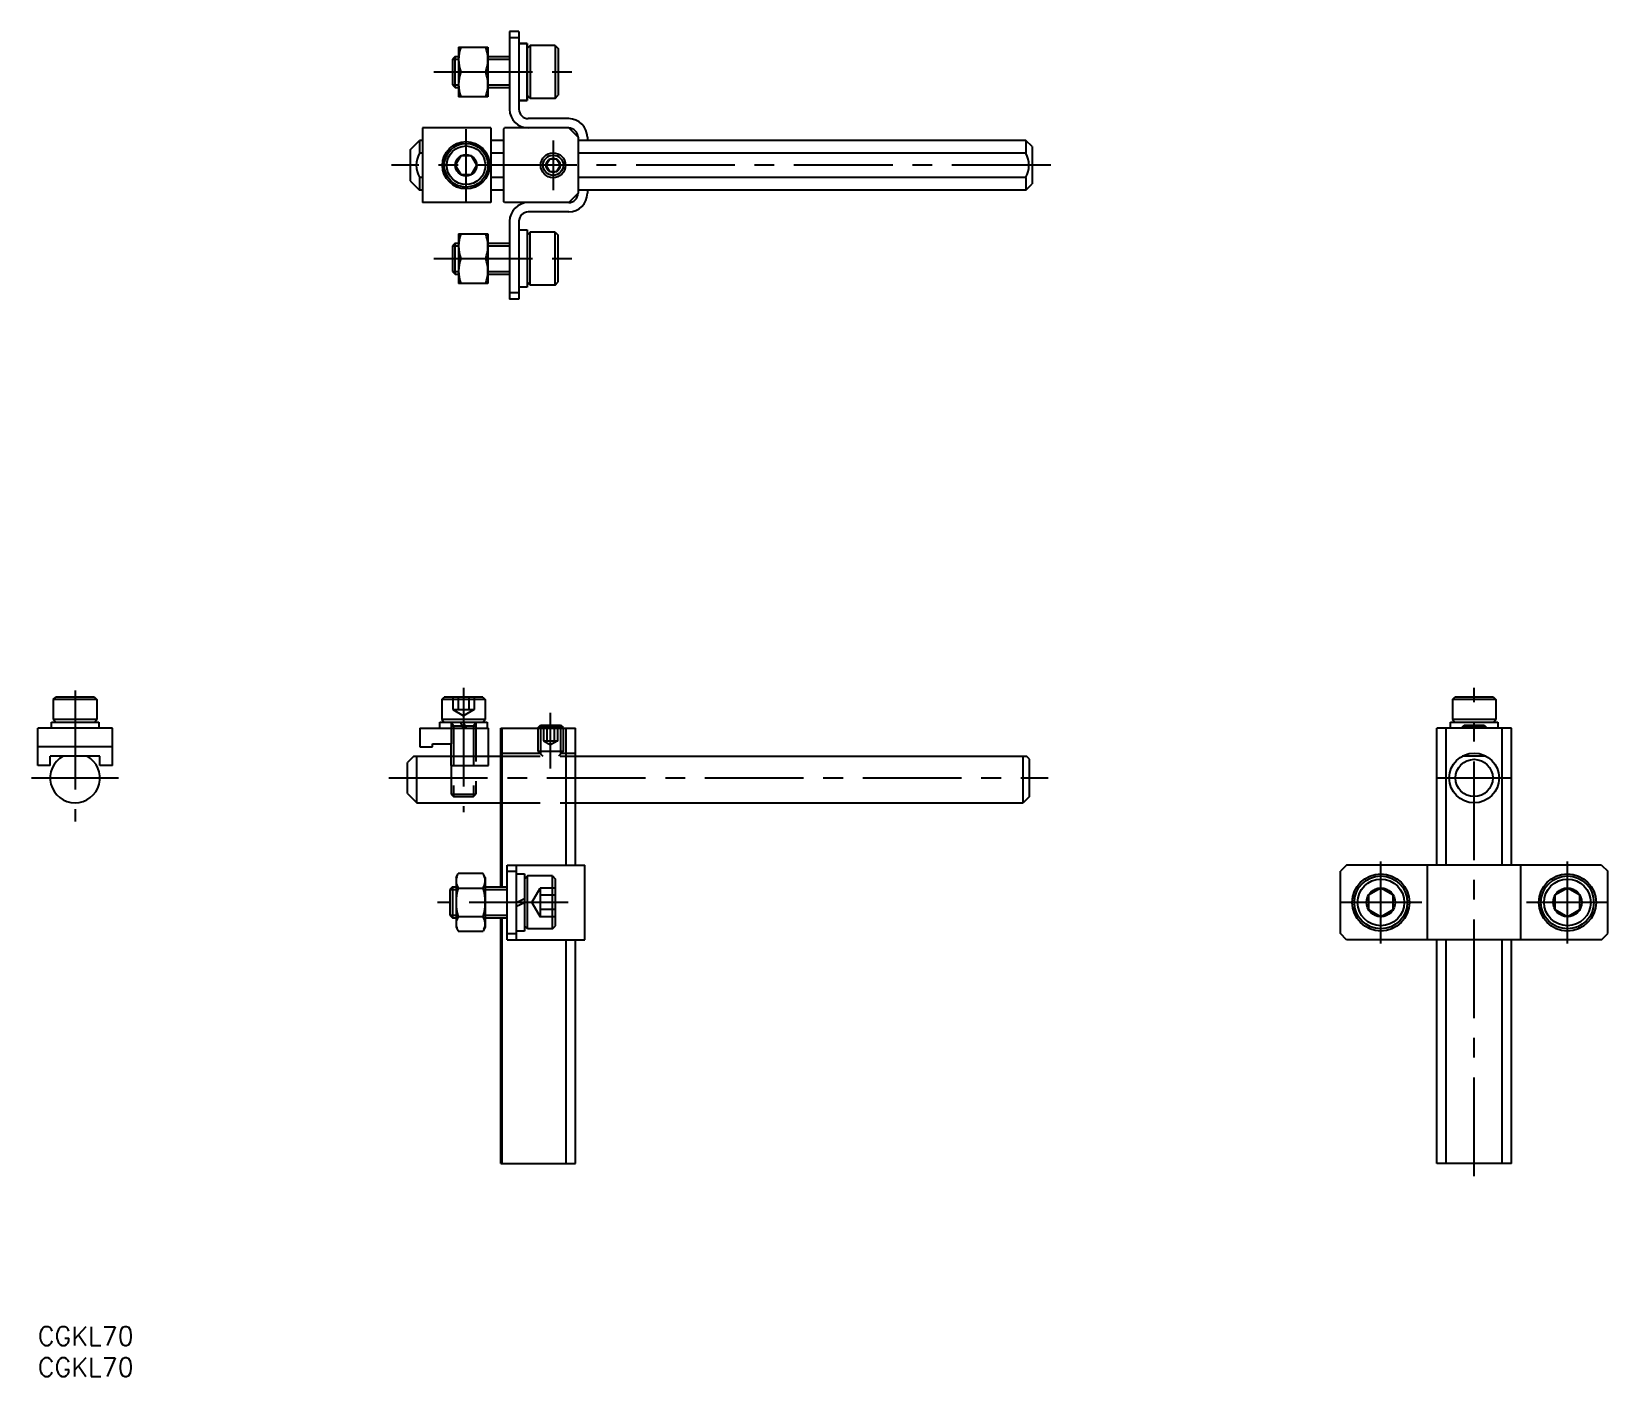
# Model space of a CAD drawing. Extents: x -1 to 253, y -8 to 208.
import ezdxf

# ---------------------------------------------------------------- set-up
doc = ezdxf.new("R2010")
doc.units = 0
doc.header["$LTSCALE"] = 0.5
doc.linetypes.add('CENTER', pattern=[50.8, 31.75, -6.35, 6.35, -6.35])
doc.linetypes.add('DASHED', pattern=[19.05, 12.7, -6.35])
doc.layers.get('0').update_dxf_attribs({"linetype": 'CONTINUOUS'})
doc.layers.add('CENTER', color=1, linetype='CENTER')
doc.styles.get("Standard").update_dxf_attribs({"font": 'txt.shx', "height": 3, "bigfont": 'bigfont.shx'})

# ---------------------------------------------------------------- blocks, each defined once
blk = doc.blocks.new('*U53')
at = {"color": 7, "linetype": 'CONTINUOUS'}
blk.add_text('CGKL70', height=3, dxfattribs=at).set_placement((0, -3))
blk = doc.blocks.new('*U54')
at = {"color": 7, "linetype": 'CONTINUOUS'}
blk.add_text('CGKL70', height=3, dxfattribs=at).set_placement((0, -8))

msp = doc.modelspace()

# ---------------------------------------------------------------- linework, layer by layer
at = {"color": 7, "linetype": 'CONTINUOUS'}
for p, q in [((77.37, 208.21), (75.87, 208.21)), ((75.87, 208.21), (75.87, 195.71)), ((77.37, 208.21), (77.37, 195.71)), ((67.67, 205.71), (67.67, 197.71)), ((67.67, 205.71), (72.37, 205.71)), ((72.37, 205.71), (72.37, 197.71)), ((77.37, 207.21), (75.87, 207.21)), ((77.37, 206.31), (78.67, 206.31)), ((78.67, 206.31), (77.37, 206.31)), ((78.67, 206.31), (78.67, 197.11)), ((78.67, 197.11), (78.67, 206.31)), ((79.17, 205.96), (78.67, 205.46)), ((78.67, 197.96), (78.67, 205.46)), ((79.17, 205.96), (79.17, 197.46)), ((83.17, 205.96), (79.17, 205.96)), ((83.17, 205.96), (83.17, 197.46)), ((83.17, 205.96), (83.67, 205.46)), ((83.67, 205.46), (83.67, 197.96)), ((67.11, 204.21), (66.67, 203.78)), ((66.67, 203.78), (66.67, 199.64)), ((67.11, 204.21), (67.67, 204.21)), ((67.11, 199.21), (67.11, 204.21)), ((72.37, 204.21), (75.87, 204.21)), ((68.03, 201.71), (72.02, 201.71)), ((66.67, 199.64), (67.11, 199.21)), ((67.11, 199.21), (67.67, 199.21)), ((72.37, 199.21), (75.87, 199.21)), ((79.17, 197.46), (78.67, 197.96)), ((83.17, 197.46), (83.67, 197.96)), ((72.37, 197.71), (67.67, 197.71)), ((78.67, 197.11), (77.37, 197.11)), ((77.37, 197.11), (78.67, 197.11)), ((83.17, 197.46), (79.17, 197.46)), ((72.87, 192.71), (61.87, 192.71)), ((61.87, 192.71), (61.87, 180.71)), ((72.87, 192.71), (72.87, 180.71)), ((74.87, 192.51), (75.07, 192.71)), ((85.37, 192.71), (75.07, 192.71)), ((85.37, 194.21), (78.87, 194.21)), ((85.37, 192.71), (86.87, 191.21)), ((59.87, 189.21), (61.37, 190.71)), ((61.37, 190.71), (61.37, 188.65)), ((61.87, 190.71), (61.37, 190.71)), ((74.87, 190.71), (72.87, 190.71)), ((74.87, 192.51), (74.87, 180.91)), ((86.87, 191.21), (86.87, 190.71)), ((86.87, 191.21), (86.87, 182.21)), ((158.87, 190.71), (86.87, 190.71)), ((88.37, 191.21), (88.37, 190.71)), ((159.87, 189.71), (158.87, 190.71)), ((158.87, 190.71), (158.87, 188.65)), ((59.87, 189.21), (59.87, 184.21)), ((61.87, 188.65), (61.37, 188.65)), ((68.01, 188.21), (67.14, 186.71)), ((69.74, 188.21), (68.01, 188.21)), ((70.61, 186.71), (69.74, 188.21)), ((74.87, 188.65), (72.87, 188.65)), ((82.3, 187.71), (81.72, 186.71)), ((83.45, 187.71), (82.3, 187.71)), ((84.03, 186.71), (83.45, 187.71)), ((158.87, 188.65), (86.87, 188.65)), ((159.87, 189.71), (159.87, 183.71)), ((67.14, 186.71), (68.01, 185.21)), ((68.01, 185.21), (69.74, 185.21)), ((69.74, 185.21), (70.61, 186.71)), ((81.72, 186.71), (82.3, 185.71)), ((82.3, 185.71), (83.45, 185.71)), ((83.45, 185.71), (84.03, 186.71)), ((59.87, 184.21), (61.37, 182.71)), ((61.87, 184.77), (61.37, 184.77)), ((61.37, 184.77), (61.37, 182.71)), ((61.87, 182.71), (61.37, 182.71)), ((68.41, 182.94), (68.41, 183.24)), ((68.87, 182.91), (68.87, 183.21)), ((74.87, 184.77), (72.87, 184.77)), ((74.87, 182.71), (72.87, 182.71)), ((158.87, 184.77), (86.87, 184.77)), ((86.87, 182.71), (86.87, 182.21)), ((158.87, 182.71), (86.87, 182.71)), ((88.37, 182.71), (88.37, 182.21)), ((158.87, 184.77), (158.87, 182.71)), ((158.87, 182.71), (159.87, 183.71)), ((72.87, 180.71), (61.87, 180.71)), ((75.07, 180.71), (74.87, 180.91)), ((85.37, 180.71), (75.07, 180.71)), ((85.37, 180.71), (86.87, 182.21)), ((75.87, 177.71), (75.87, 165.21)), ((77.37, 177.71), (77.37, 165.21)), ((85.37, 179.21), (78.87, 179.21)), ((67.67, 175.71), (67.67, 167.71)), ((67.67, 175.71), (72.37, 175.71)), ((72.37, 175.71), (72.37, 167.71)), ((77.37, 176.31), (78.67, 176.31)), ((78.67, 176.31), (78.67, 167.11)), ((79.17, 175.96), (78.67, 175.46)), ((78.67, 175.46), (78.67, 167.96)), ((79.17, 167.46), (79.17, 175.96)), ((83.17, 175.96), (79.17, 175.96)), ((83.17, 167.46), (83.17, 175.96)), ((83.17, 175.96), (83.67, 175.46)), ((83.67, 167.96), (83.67, 175.46)), ((67.11, 174.21), (66.67, 173.78)), ((66.67, 173.78), (66.67, 169.64)), ((67.11, 174.21), (67.67, 174.21)), ((67.11, 169.21), (67.11, 174.21)), ((72.37, 174.21), (75.87, 174.21)), ((68.03, 171.71), (72.02, 171.71)), ((66.67, 169.64), (67.11, 169.21)), ((67.11, 169.21), (67.67, 169.21)), ((72.37, 167.71), (67.67, 167.71)), ((72.37, 169.21), (75.87, 169.21)), ((79.17, 167.46), (78.67, 167.96)), ((83.17, 167.46), (79.17, 167.46)), ((83.17, 167.46), (83.67, 167.96)), ((77.37, 166.21), (75.87, 166.21)), ((77.37, 165.21), (75.87, 165.21)), ((78.67, 167.11), (77.37, 167.11)), ((2.5, 100.81), (2.9, 101.21)), ((9.5, 100.81), (2.5, 100.81)), ((2.5, 100.81), (2.5, 97.61)), ((9.1, 101.21), (2.9, 101.21)), ((9.1, 101.21), (9.5, 100.81)), ((9.5, 100.81), (9.5, 97.61)), ((64.96, 100.81), (65.36, 101.21)), ((71.96, 100.81), (64.96, 100.81)), ((64.96, 100.81), (64.96, 97.61)), ((71.56, 101.21), (65.36, 101.21)), ((71.56, 101.21), (71.96, 100.81)), ((71.96, 100.81), (71.96, 97.61)), ((227.46, 100.81), (227.86, 101.21)), ((234.46, 100.81), (227.46, 100.81)), ((227.46, 100.81), (227.46, 97.61)), ((234.06, 101.21), (227.86, 101.21)), ((234.06, 101.21), (234.46, 100.81)), ((234.46, 100.81), (234.46, 97.61)), ((2.2, 97.21), (9.8, 97.21)), ((2.2, 96.21), (2.2, 97.21)), ((9.5, 97.61), (2.5, 97.61)), ((2.5, 97.61), (2.9, 97.21)), ((9.1, 97.21), (9.5, 97.61)), ((9.8, 97.21), (9.8, 96.21)), ((64.66, 97.21), (72.26, 97.21)), ((64.66, 96.21), (64.66, 97.21)), ((71.96, 97.61), (64.96, 97.61)), ((64.96, 97.61), (65.36, 97.21)), ((68.46, 96.21), (67.99, 97.21)), ((68.92, 96.21), (68.46, 97.21)), ((71.56, 97.21), (71.96, 97.61)), ((72.26, 97.21), (72.26, 96.21)), ((80.46, 96.33), (80.84, 96.71)), ((80.84, 96.71), (84.08, 96.71)), ((84.08, 96.71), (84.46, 96.33)), ((227.16, 97.21), (234.76, 97.21)), ((227.16, 96.21), (227.16, 97.21)), ((234.46, 97.61), (227.46, 97.61)), ((227.46, 97.61), (227.86, 97.21)), ((228.96, 96.33), (229.34, 96.71)), ((229.34, 96.71), (232.58, 96.71)), ((232.58, 96.71), (232.96, 96.33)), ((234.06, 97.21), (234.46, 97.61)), ((234.76, 97.21), (234.76, 96.21)), ((0, 90.21), (0, 96.21)), ((12, 96.21), (0, 96.21)), ((9.8, 96.21), (2.2, 96.21)), ((12, 90.21), (12, 96.21)), ((61.46, 96.21), (72.46, 96.21)), ((61.46, 96.21), (61.46, 93.21)), ((72.46, 90.21), (72.46, 96.21)), ((74.46, 70.71), (74.46, 96.21)), ((74.46, 96.21), (86.46, 96.21)), ((74.66, 70.71), (74.66, 96.21)), ((80.46, 96.21), (80.46, 96.33)), ((84.46, 96.33), (80.46, 96.33)), ((84.46, 96.33), (84.46, 96.21)), ((84.96, 74.21), (84.96, 96.21)), ((86.46, 74.21), (86.46, 96.21)), ((224.96, 74.21), (224.96, 96.21)), ((236.96, 96.21), (224.96, 96.21)), ((226.46, 74.21), (226.46, 96.21)), ((228.96, 96.21), (228.96, 96.33)), ((232.96, 96.33), (228.96, 96.33)), ((232.96, 96.21), (232.96, 96.33)), ((235.46, 74.21), (235.46, 96.21)), ((236.96, 74.21), (236.96, 96.21)), ((12, 93.21), (0, 93.21)), ((2, 90.21), (2, 91.71)), ((10, 91.71), (2, 91.71)), ((7.94, 91.71), (4.06, 91.71)), ((10, 90.21), (10, 91.71)), ((60.46, 91.71), (59.46, 90.71)), ((60.46, 91.71), (66.46, 91.71)), ((60.96, 84.21), (60.96, 91.71)), ((61.46, 93.21), (63.46, 93.21)), ((63.46, 93.71), (66.46, 93.71)), ((63.46, 93.21), (63.46, 93.71)), ((66.46, 90.21), (66.46, 93.71)), ((72.46, 91.71), (74.46, 91.71)), ((86.46, 91.71), (158.96, 91.71)), ((158.46, 84.21), (158.46, 91.71)), ((159.46, 91.21), (158.96, 91.71)), ((232.89, 91.71), (229.02, 91.71)), ((229.49, 91.93), (229.71, 91.71)), ((232.43, 91.93), (232.21, 91.71)), ((2, 90.21), (0, 90.21)), ((12, 90.21), (10, 90.21)), ((59.46, 85.71), (59.46, 90.71)), ((66.46, 90.21), (72.46, 90.21)), ((159.46, 85.21), (159.46, 91.21)), ((59.46, 85.71), (60.96, 84.21)), ((60.96, 84.21), (74.46, 84.21)), ((86.46, 84.21), (158.46, 84.21)), ((159.46, 85.21), (158.46, 84.21)), ((75.46, 62.21), (75.46, 74.21)), ((75.46, 74.21), (87.96, 74.21)), ((76.96, 62.21), (76.96, 74.21)), ((87.96, 62.21), (87.96, 74.21)), ((210.46, 74.21), (209.46, 73.21)), ((251.46, 74.21), (210.46, 74.21)), ((223.46, 62.21), (223.46, 74.21)), ((238.46, 62.21), (238.46, 74.21)), ((251.46, 74.21), (252.46, 73.21)), ((67.26, 72.21), (67.62, 72.83)), ((67.26, 72.21), (67.26, 64.21)), ((71.6, 72.83), (67.62, 72.83)), ((71.96, 72.21), (71.6, 72.83)), ((71.96, 72.21), (71.96, 64.21)), ((75.46, 73.21), (76.96, 73.21)), ((76.96, 72.81), (78.26, 72.81)), ((78.26, 72.81), (78.26, 63.61)), ((78.76, 72.46), (78.26, 71.96)), ((78.76, 63.96), (78.76, 72.46)), ((82.76, 72.46), (78.76, 72.46)), ((82.76, 63.96), (82.76, 72.46)), ((82.76, 72.46), (83.26, 71.96)), ((83.26, 64.46), (83.26, 71.96)), ((209.46, 63.21), (209.46, 73.21)), ((252.46, 63.21), (252.46, 73.21)), ((66.69, 70.71), (66.26, 70.28)), ((66.26, 70.28), (66.26, 66.14)), ((66.69, 70.71), (67.26, 70.71)), ((66.69, 70.71), (66.69, 65.71)), ((67.62, 70.52), (71.6, 70.52)), ((71.96, 70.71), (75.46, 70.71)), ((76.96, 68.21), (78.26, 68.82)), ((211.75, 68.82), (211.4, 68.82)), ((215.96, 70.52), (213.96, 69.36)), ((213.96, 69.36), (213.96, 67.05)), ((217.96, 69.36), (215.96, 70.52)), ((217.96, 67.05), (217.96, 69.36)), ((241.4, 68.82), (241.75, 68.82)), ((245.96, 70.52), (243.96, 69.36)), ((243.96, 69.36), (243.96, 67.05)), ((247.96, 69.36), (245.96, 70.52)), ((247.96, 67.05), (247.96, 69.36)), ((66.26, 66.14), (66.69, 65.71)), ((76.96, 67.6), (78.26, 68.21)), ((211.71, 68.21), (211.36, 68.21)), ((213.96, 67.05), (215.96, 65.9)), ((215.96, 65.9), (217.96, 67.05)), ((241.36, 68.21), (241.71, 68.21)), ((243.96, 67.05), (245.96, 65.9)), ((245.96, 65.9), (247.96, 67.05)), ((66.69, 65.71), (67.26, 65.71)), ((67.26, 64.21), (67.62, 63.59)), ((71.6, 65.9), (67.62, 65.9)), ((67.62, 63.59), (71.6, 63.59)), ((71.96, 64.21), (71.6, 63.59)), ((71.96, 65.71), (75.46, 65.71)), ((74.46, 26.21), (74.46, 65.71)), ((74.66, 26.21), (74.66, 65.71)), ((78.26, 63.61), (76.96, 63.61)), ((78.76, 63.96), (78.26, 64.46)), ((82.76, 63.96), (78.76, 63.96)), ((82.76, 63.96), (83.26, 64.46)), ((75.46, 63.21), (76.96, 63.21)), ((75.46, 62.21), (87.96, 62.21)), ((84.96, 26.21), (84.96, 62.21)), ((86.46, 26.21), (86.46, 62.21)), ((210.46, 62.21), (209.46, 63.21)), ((251.46, 62.21), (210.46, 62.21)), ((224.96, 26.21), (224.96, 62.21)), ((226.46, 26.21), (226.46, 62.21)), ((235.46, 26.21), (235.46, 62.21)), ((236.96, 26.21), (236.96, 62.21)), ((251.46, 62.21), (252.46, 63.21)), ((74.46, 26.21), (86.46, 26.21)), ((236.96, 26.21), (224.96, 26.21))]:
    msp.add_line(p, q, dxfattribs=at)
at = {"color": 3, "linetype": 'CONTINUOUS'}
for p, q in [((66.67, 203.78), (67.67, 203.78)), ((72.37, 203.78), (75.87, 203.78)), ((66.67, 199.64), (67.67, 199.64)), ((72.37, 199.64), (75.87, 199.64)), ((66.67, 173.78), (67.67, 173.78)), ((72.37, 173.78), (75.87, 173.78)), ((66.67, 169.64), (67.67, 169.64)), ((72.37, 169.64), (75.87, 169.64)), ((80.84, 96.71), (80.84, 96.21)), ((84.08, 96.71), (84.08, 96.21)), ((229.34, 96.71), (229.34, 96.21)), ((232.58, 96.71), (232.58, 96.21)), ((66.26, 70.28), (67.26, 70.28)), ((71.96, 70.28), (75.46, 70.28)), ((66.26, 66.14), (67.26, 66.14)), ((71.96, 66.14), (75.46, 66.14))]:
    msp.add_line(p, q, dxfattribs=at)
at = {"color": 3, "linetype": 'DASHED'}
for p, q in [((66.73, 101.21), (66.73, 99.21)), ((66.73, 99.21), (68.46, 98.21)), ((66.73, 99.21), (70.19, 99.21)), ((67.59, 101.21), (67.59, 99.21)), ((70.19, 99.21), (68.46, 98.21)), ((69.32, 101.21), (69.32, 99.21)), ((70.19, 101.21), (70.19, 99.21)), ((66.46, 97.21), (66.84, 96.55)), ((66.46, 97.21), (66.46, 93.71)), ((70.46, 96.55), (66.46, 96.55)), ((66.84, 96.55), (66.84, 85.21)), ((70.46, 97.21), (70.08, 96.55)), ((70.08, 96.55), (70.08, 85.21)), ((70.46, 97.21), (70.46, 85.59)), ((81.3, 96.71), (81.3, 94.21)), ((81.88, 96.71), (81.88, 94.21)), ((83.04, 96.71), (83.04, 94.21)), ((83.61, 94.21), (83.61, 96.71)), ((80.46, 92.46), (80.46, 96.21)), ((80.84, 96.21), (80.84, 92.08)), ((81.3, 94.21), (82.46, 93.54)), ((81.3, 94.21), (83.61, 94.21)), ((83.61, 94.21), (82.46, 93.54)), ((84.08, 96.21), (84.08, 92.08)), ((84.46, 96.21), (84.46, 92.46)), ((66.46, 91.71), (72.46, 91.71)), ((74.46, 92.21), (86.46, 92.21)), ((74.46, 91.71), (86.46, 91.71)), ((84.46, 92.46), (80.46, 92.46)), ((80.46, 92.46), (81.21, 91.71)), ((84.46, 92.46), (83.71, 91.71)), ((66.46, 90.21), (66.46, 85.59)), ((66.46, 85.59), (70.46, 85.59)), ((66.46, 85.59), (66.84, 85.21)), ((66.84, 85.21), (70.08, 85.21)), ((70.08, 85.21), (70.46, 85.59)), ((74.46, 84.21), (86.46, 84.21)), ((79.42, 68.21), (80.76, 70.52)), ((83.26, 70.52), (80.76, 70.52)), ((80.76, 70.52), (80.76, 65.9)), ((83.26, 69.36), (80.76, 69.36)), ((79.42, 68.21), (80.76, 65.9)), ((83.26, 67.05), (80.76, 67.05)), ((83.26, 65.9), (80.76, 65.9))]:
    msp.add_line(p, q, dxfattribs=at)
at = {"color": 7, "linetype": 'CONTINUOUS'}
for centre, radius in [((68.87, 186.71), 3.8), ((68.87, 186.71), 3.5), ((68.87, 186.71), 3.1), ((68.87, 186.71), 1.73), ((82.87, 186.71), 2), ((82.87, 186.71), 1.62), ((82.87, 186.71), 1.15), ((230.96, 88.21), 4), ((230.96, 88.21), 3), ((215.96, 68.21), 4.6), ((215.96, 68.21), 4.25), ((215.96, 68.21), 3.75), ((245.96, 68.21), 4.6), ((245.96, 68.21), 4.25), ((245.96, 68.21), 3.75), ((215.96, 68.21), 2.31), ((245.96, 68.21), 2.31)]:
    msp.add_circle(centre, radius, dxfattribs=at)
for centre, radius, start, end in [((73.45, 203.71), 5.78, 159.7438, 200.2562), ((66.6, 203.71), 5.78, 339.7438, 20.2562), ((73.45, 199.71), 5.78, 159.7438, 200.2562), ((66.6, 199.71), 5.78, 339.7438, 20.2562), ((78.87, 195.71), 3, 180, 270), ((78.87, 195.71), 1.5, 180, 270), ((85.37, 191.21), 3, 0, 90), ((85.37, 191.21), 1.5, 0, 90), ((64.87, 186.71), 4, 151.045, 208.955), ((155.37, 186.71), 4, 331.045, 28.955), ((78.87, 177.71), 3, 90, 180), ((85.37, 182.21), 3, 270, 0), ((85.37, 182.21), 1.5, 270, 0), ((78.87, 177.71), 1.5, 90, 180), ((73.45, 173.71), 5.78, 159.7438, 200.2562), ((66.6, 173.71), 5.78, 339.7438, 20.2562), ((73.45, 169.71), 5.78, 159.7438, 200.2562), ((66.6, 169.71), 5.78, 339.7438, 20.2562), ((6, 88.21), 4, 118.955, 61.045), ((69.3, 71.67), 2.04, 154.3842, 214.3842), ((69.91, 71.67), 2.04, 325.6158, 25.6158), ((74.9, 68.21), 7.64, 162.412, 197.588), ((64.32, 68.21), 7.64, 342.412, 17.588), ((69.3, 64.75), 2.04, 145.6158, 205.6158), ((69.91, 64.75), 2.04, 334.3842, 34.3842)]:
    msp.add_arc(centre, radius, start, end, dxfattribs=at)
at = {"layer": 'CENTER', "color": 1, "linetype": 'CENTER'}
for p, q in [((63.67, 201.71), (86.67, 201.71)), ((68.87, 180.91), (68.87, 192.51)), ((82.87, 190.71), (82.87, 182.71)), ((162.87, 186.71), (56.87, 186.71)), ((63.67, 171.71), (86.67, 171.71)), ((6, 102.25), (6, 81.21)), ((68.46, 102.71), (68.46, 82.71)), ((230.96, 24.21), (230.96, 102.71)), ((82.46, 89.71), (82.46, 98.71)), ((-1, 88.21), (13, 88.21)), ((56.46, 88.21), (162.46, 88.21)), ((224.96, 88.21), (236.96, 88.21)), ((215.96, 61.61), (215.96, 74.81)), ((245.96, 61.61), (245.96, 74.81)), ((85.26, 68.21), (64.26, 68.21)), ((222.56, 68.21), (209.36, 68.21)), ((252.56, 68.21), (239.36, 68.21)), ((241.71, 68.21), (241.36, 68.21))]:
    msp.add_line(p, q, dxfattribs=at)

# ---------------------------------------------------------------- block references
at = {"color": 7, "linetype": 'CONTINUOUS'}
for name in ['*U53', '*U54']:
    msp.add_blockref(name, (0, 0), dxfattribs=at)

doc.saveas('drawing.dxf')
